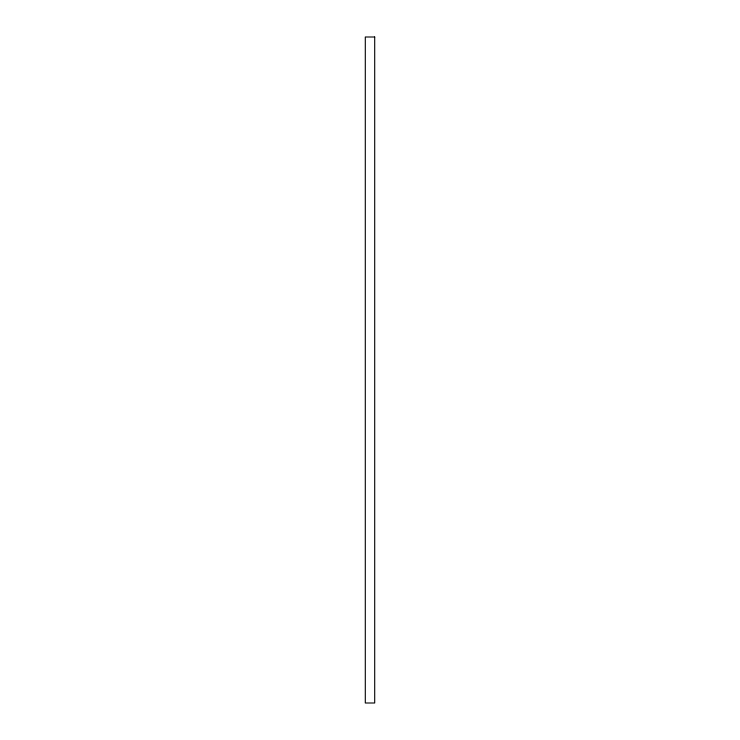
<?xml version="1.0" encoding="UTF-8"?>
<svg xmlns="http://www.w3.org/2000/svg" width="740" height="740" viewBox="0 0 740 740"><rect width="100%" height="100%" fill="white"/><g stroke="black" fill="none" stroke-linecap="round" stroke-linejoin="round"><path stroke-width="1.11" d="M374.699 37L365.301 37L365.301 703L374.699 703L374.699 37"/></g></svg>
